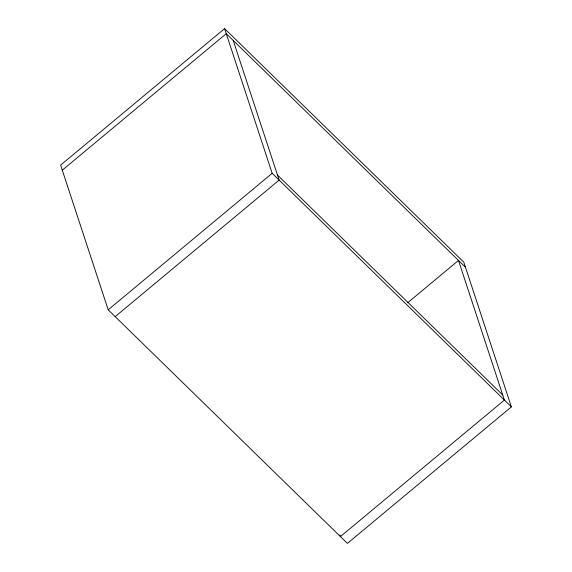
<?xml version="1.0" encoding="UTF-8"?>
<svg xmlns="http://www.w3.org/2000/svg" width="572" height="572" viewBox="0 0 572 572"><rect width="100%" height="100%" fill="white"/><g stroke="black" fill="none" stroke-linecap="round" stroke-linejoin="round"><path stroke-width="0.86" d="M224.589 28.6L60.625 165.129L108.201 309.817L347.411 543.4L511.375 406.871L463.799 262.183L224.589 28.6L272.165 173.295L511.375 406.871M62.291 170.191L226.255 33.662L465.465 267.246M108.201 309.817L272.165 173.295M115.179 316.631L279.143 180.101L233.233 40.476M407.722 302.702L458.487 260.432L504.397 400.057L340.433 536.586L339.875 534.891M277.477 175.039L502.731 394.995"/></g></svg>
